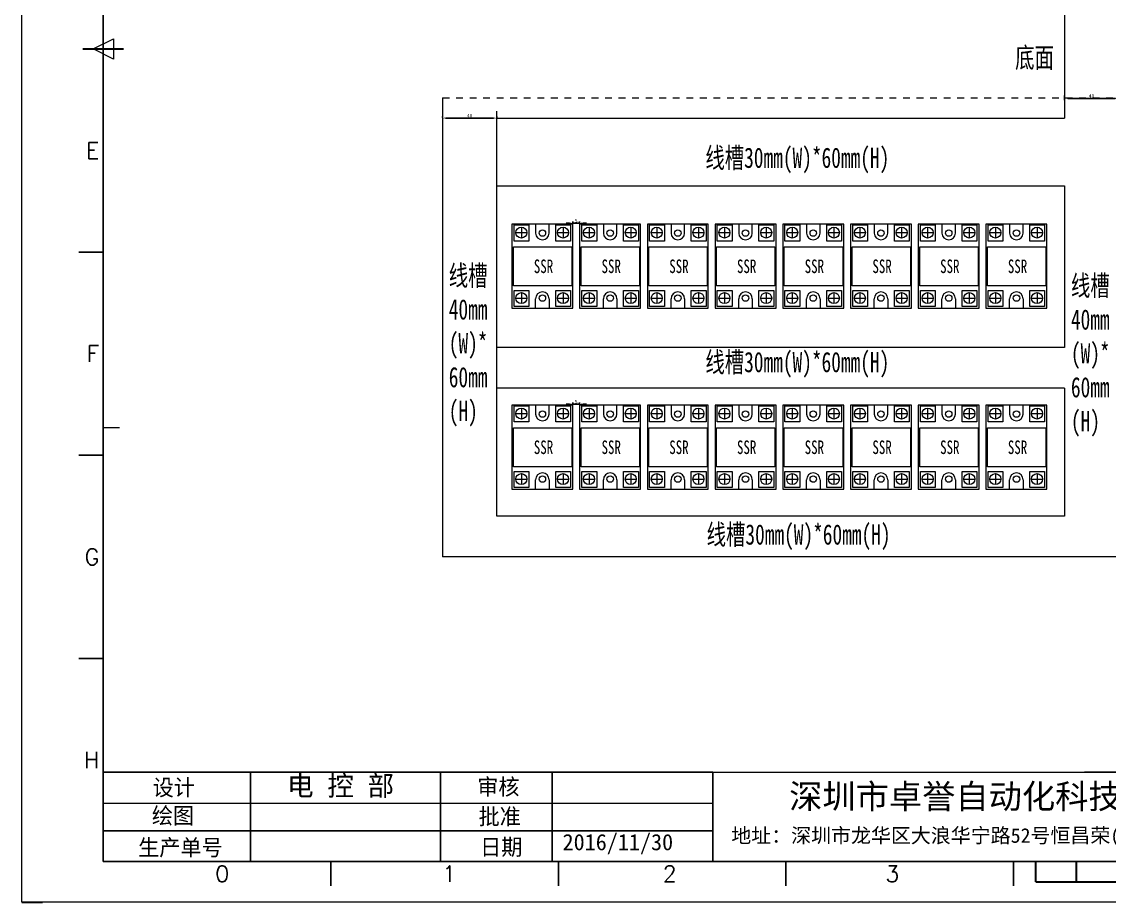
# Model space of a CAD drawing. Extents: x 35123 to 43919, y -4314 to -326.
# Drawn here: x 37597 to 38400, y -1586 to -936 of the extents above; entities that cross this region are included whole.
import ezdxf
from ezdxf.enums import TextEntityAlignment as Align

# ---------------------------------------------------------------- set-up
doc = ezdxf.new("R2010")
doc.units = 0
doc.header["$MEASUREMENT"] = 0
doc.linetypes.add('10', pattern=[20, 5, -5, 5, -5])
doc.layers.add('AE_BOR', color=1, linetype='Continuous')
doc.layers.add('细实线层', color=7, linetype='Continuous')
doc.styles.add('WD', font='romans.shx', dxfattribs={"bigfont": 'gbcbig.shx'})
doc.styles.add('宋', font='SimSun.ttf', dxfattribs={"width": 0.7})
doc.dimstyles.new('AM_ISO', dxfattribs={"dimtxt": 2.5, "dimasz": 2.5, "dimexe": 1.25, "dimexo": 0.5, "dimgap": 0.5, "dimtad": 1, "dimdsep": 46, "dimtxsty": 'Standard', "dimcen": 0, "dimclrd": 5, "dimclre": 5, "dimclrt": 1, "dimadec": 0, "dimazin": 2, "dimtp": 0.1, "dimtm": 0.1, "dimtfac": 0.71, "dimtmove": 0, "dimatfit": 3, "dimfxl": 1, "dimtfillclr": 6, "dimlwd": -1, "dimlwe": -1, "dimarcsym": 0})

# ---------------------------------------------------------------- blocks, each defined once
blk = doc.blocks.new('gb_a2_a')
for p, q in [((25, 410), (25, 10)), ((25, 10), (584, 10))]:
    blk.add_line(p, q)
at = {"lineweight": 9, "ltscale": 0.1}
blk.add_line((25, 116.86), (29, 116.86), dxfattribs=at)
at = {"layer": 'AE_BOR', "color": 1, "lineweight": 15}
for p, q in [((4.93, 0), (4.93, 420)), ((22.5, 210), (27.5, 212.5)), ((27.5, 212.5), (27.5, 207.5)), ((27.5, 207.5), (22.5, 210)), ((598.93, 0), (4.93, 0))]:
    blk.add_line(p, q, dxfattribs=at)
at = {"layer": 'AE_BOR', "color": 2, "lineweight": 30}
for p, q in [((20, 210), (30, 210)), ((254.5, 5), (254.5, 10)), ((264.5, 5), (264.5, 10)), ((254.5, 5), (354.5, 5))]:
    blk.add_line(p, q, dxfattribs=at)
at = {"layer": 'AE_BOR'}
for p, q in [((25, 160), (19, 160)), ((25, 110), (19, 110)), ((25, 60), (19, 60)), ((81, 10), (81, 4)), ((137, 10), (137, 4)), ((193, 10), (193, 4)), ((249, 10), (249, 4))]:
    blk.add_line(p, q, dxfattribs=at)
at = {"layer": 'AE_BOR', "lineweight": 30}
blk.add_line((4.93, 0), (10, 0), dxfattribs=at)
at = {"layer": 'AE_BOR', "style": 'WD'}
for s, p in [('E', (24, 185)), ('F', (24, 135)), ('G', (24, 85)), ('H', (24, 35))]:
    blk.add_text(s, height=4, dxfattribs=at).set_placement(p, align=Align.MIDDLE_RIGHT)
for s, p in [('0', (54.27, 5)), ('1', (110.12, 5)), ('2', (164.42, 5)), ('3', (219.22, 5))]:
    blk.add_text(s, height=4, dxfattribs=at).set_placement(p, align=Align.CENTER)
blk = doc.blocks.new('*D174')
at = {"color": 5}
for p, q in [((38004.05, -1085.24), (38004.05, -1083.62)), ((38009.05, -1085.24), (38009.05, -1083.62)), ((38001.55, -1084.87), (37999.05, -1084.87)), ((38004.05, -1084.87), (38009.05, -1084.87)), ((38011.55, -1084.87), (38014.05, -1084.87))]:
    blk.add_line(p, q, dxfattribs=at)
at = {"color": 5, "lineweight": 0}
for points in [[(38001.55, -1084.46), (38001.55, -1085.29), (38004.05, -1084.87)], [(38011.55, -1084.46), (38011.55, -1085.29), (38009.05, -1084.87)]]:
    blk.add_solid(points, dxfattribs=at)
at = {"layer": 'Defpoints', "color": 0, "lineweight": 0}
for p in [(38004.05, -1085.74), (38009.05, -1084.87), (38009.05, -1085.74)]:
    blk.add_point(p, dxfattribs=at)
at = {"color": 1, "lineweight": 0, "insert": (38006.55, -1083.12), "char_height": 2.5, "attachment_point": 5}
blk.add_mtext('5', dxfattribs=at)
blk = doc.blocks.new('*D175')
at = {"color": 5}
for p, q in [((38001.55, -1218.49), (37999.05, -1218.49)), ((38004.05, -1218.85), (38004.05, -1217.24)), ((38004.05, -1218.49), (38009.05, -1218.49)), ((38009.05, -1218.85), (38009.05, -1217.24)), ((38011.55, -1218.49), (38014.05, -1218.49))]:
    blk.add_line(p, q, dxfattribs=at)
at = {"color": 5, "lineweight": 0}
for points in [[(38001.55, -1218.07), (38001.55, -1218.9), (38004.05, -1218.49)], [(38011.55, -1218.07), (38011.55, -1218.9), (38009.05, -1218.49)]]:
    blk.add_solid(points, dxfattribs=at)
at = {"layer": 'Defpoints', "color": 0, "lineweight": 0}
for p in [(38004.05, -1219.35), (38009.05, -1218.49), (38009.05, -1219.35)]:
    blk.add_point(p, dxfattribs=at)
at = {"color": 1, "lineweight": 0, "insert": (38006.55, -1216.74), "char_height": 2.5, "attachment_point": 5}
blk.add_mtext('5', dxfattribs=at)
blk = doc.blocks.new('*D180')
at = {"layer": 'Defpoints', "color": 0, "lineweight": 0}
for p in [(38367.01, -990.19), (38407.01, -989.81), (38407.01, -992.77)]:
    blk.add_point(p, dxfattribs=at)
at = {"layer": '细实线层', "color": 5}
for p, q in [((38367.01, -990.69), (38367.01, -994.02)), ((38369.51, -992.77), (38404.51, -992.77)), ((38407.01, -990.31), (38407.01, -994.02))]:
    blk.add_line(p, q, dxfattribs=at)
at = {"layer": '细实线层', "color": 5, "lineweight": 0}
for points in [[(38369.51, -992.35), (38369.51, -993.18), (38367.01, -992.77)], [(38404.51, -992.35), (38404.51, -993.18), (38407.01, -992.77)]]:
    blk.add_solid(points, dxfattribs=at)
at = {"layer": '细实线层', "color": 1, "lineweight": 0, "insert": (38387.01, -991.02), "char_height": 2.5, "attachment_point": 5}
blk.add_mtext('40', dxfattribs=at)
blk = doc.blocks.new('*D183')
at = {"layer": 'Defpoints', "color": 0, "lineweight": 0}
for p in [(37907.85, -1007.35), (37907.85, -1007.35), (37947.85, -1007.35)]:
    blk.add_point(p, dxfattribs=at)
at = {"layer": '细实线层', "color": 5}
for p, q in [((37907.85, -1006.85), (37907.85, -1006.1)), ((37945.35, -1007.35), (37910.35, -1007.35)), ((37947.85, -1006.85), (37947.85, -1006.1))]:
    blk.add_line(p, q, dxfattribs=at)
at = {"layer": '细实线层', "color": 5, "lineweight": 0}
for points in [[(37910.35, -1006.94), (37910.35, -1007.77), (37907.85, -1007.35)], [(37945.35, -1006.94), (37945.35, -1007.77), (37947.85, -1007.35)]]:
    blk.add_solid(points, dxfattribs=at)
at = {"layer": '细实线层', "color": 1, "lineweight": 0, "insert": (37927.85, -1005.6), "char_height": 2.5, "attachment_point": 5}
blk.add_mtext('40', dxfattribs=at)

msp = doc.modelspace()

# ---------------------------------------------------------------- linework, layer by layer
at = {"lineweight": 0}
for p, q in [((38367.006, -710.415), (38367.006, -1007.352)), ((37907.851, -992.352), (37907.851, -1331.352)), ((37947.851, -1301.352), (37947.851, -1002.352)), ((37947.851, -1007.352), (38367.006, -1007.352)), ((37947.851, -1057.352), (38367.006, -1057.352)), ((38367.006, -1057.352), (38367.006, -1176.852)), ((37959.049, -1085.738), (37959.049, -1147.738)), ((38004.049, -1085.738), (37959.049, -1085.738)), ((37961.94, -1091.88), (37970.058, -1091.88)), ((37965.999, -1087.821), (37965.999, -1095.939)), ((37976.549, -1085.738), (37976.549, -1092.238)), ((37986.549, -1092.238), (37986.549, -1085.738)), ((37992.718, -1091.88), (38000.836, -1091.88)), ((37996.777, -1087.821), (37996.777, -1095.939)), ((38004.049, -1147.738), (38004.049, -1085.738)), ((38009.049, -1085.738), (38009.049, -1147.738)), ((38054.049, -1085.738), (38009.049, -1085.738)), ((38011.94, -1091.88), (38020.058, -1091.88)), ((38015.999, -1087.821), (38015.999, -1095.939)), ((38026.549, -1085.738), (38026.549, -1092.238)), ((38036.549, -1092.238), (38036.549, -1085.738)), ((38042.718, -1091.88), (38050.836, -1091.88)), ((38046.777, -1087.821), (38046.777, -1095.939)), ((38054.049, -1147.738), (38054.049, -1085.738)), ((38059.049, -1085.738), (38059.049, -1147.738)), ((38104.049, -1085.738), (38059.049, -1085.738)), ((38061.94, -1091.88), (38070.058, -1091.88)), ((38065.999, -1087.821), (38065.999, -1095.939)), ((38076.549, -1085.738), (38076.549, -1092.238)), ((38086.549, -1092.238), (38086.549, -1085.738)), ((38092.718, -1091.88), (38100.836, -1091.88)), ((38096.777, -1087.821), (38096.777, -1095.939)), ((38104.049, -1147.738), (38104.049, -1085.738)), ((38109.049, -1085.738), (38109.049, -1147.738)), ((38154.049, -1085.738), (38109.049, -1085.738)), ((38111.94, -1091.88), (38120.058, -1091.88)), ((38115.999, -1087.821), (38115.999, -1095.939)), ((38126.549, -1085.738), (38126.549, -1092.238)), ((38136.549, -1092.238), (38136.549, -1085.738)), ((38142.718, -1091.88), (38150.836, -1091.88)), ((38146.777, -1087.821), (38146.777, -1095.939)), ((38154.049, -1147.738), (38154.049, -1085.738)), ((38159.049, -1085.738), (38159.049, -1147.738)), ((38204.049, -1085.738), (38159.049, -1085.738)), ((38161.94, -1091.88), (38170.058, -1091.88)), ((38165.999, -1087.821), (38165.999, -1095.939)), ((38176.549, -1085.738), (38176.549, -1092.238)), ((38186.549, -1092.238), (38186.549, -1085.738)), ((38192.718, -1091.88), (38200.836, -1091.88)), ((38196.777, -1087.821), (38196.777, -1095.939)), ((38204.049, -1147.738), (38204.049, -1085.738)), ((38209.049, -1085.738), (38209.049, -1147.738)), ((38254.049, -1085.738), (38209.049, -1085.738)), ((38211.94, -1091.88), (38220.058, -1091.88)), ((38215.999, -1087.821), (38215.999, -1095.939)), ((38226.549, -1085.738), (38226.549, -1092.238)), ((38236.549, -1092.238), (38236.549, -1085.738)), ((38242.718, -1091.88), (38250.836, -1091.88)), ((38246.777, -1087.821), (38246.777, -1095.939)), ((38254.049, -1147.738), (38254.049, -1085.738)), ((38259.049, -1085.738), (38259.049, -1147.738)), ((38304.049, -1085.738), (38259.049, -1085.738)), ((38261.94, -1091.88), (38270.058, -1091.88)), ((38265.999, -1087.821), (38265.999, -1095.939)), ((38276.549, -1085.738), (38276.549, -1092.238)), ((38286.549, -1092.238), (38286.549, -1085.738)), ((38292.718, -1091.88), (38300.836, -1091.88)), ((38296.777, -1087.821), (38296.777, -1095.939)), ((38304.049, -1147.738), (38304.049, -1085.738)), ((38309.049, -1085.738), (38309.049, -1147.738)), ((38354.049, -1085.738), (38309.049, -1085.738)), ((38311.94, -1091.88), (38320.058, -1091.88)), ((38315.999, -1087.821), (38315.999, -1095.939)), ((38326.549, -1085.738), (38326.549, -1092.238)), ((38336.549, -1092.238), (38336.549, -1085.738)), ((38342.718, -1091.88), (38350.836, -1091.88)), ((38346.777, -1087.821), (38346.777, -1095.939)), ((38354.049, -1147.738), (38354.049, -1085.738)), ((37960.153, -1131.206), (37960.153, -1102.503)), ((37960.153, -1102.503), (38003.255, -1102.503)), ((38003.255, -1102.503), (38003.255, -1131.206)), ((38010.153, -1131.206), (38010.153, -1102.503)), ((38010.153, -1102.503), (38053.255, -1102.503)), ((38053.255, -1102.503), (38053.255, -1131.206)), ((38060.153, -1131.206), (38060.153, -1102.503)), ((38060.153, -1102.503), (38103.255, -1102.503)), ((38103.255, -1102.503), (38103.255, -1131.206)), ((38110.153, -1131.206), (38110.153, -1102.503)), ((38110.153, -1102.503), (38153.255, -1102.503)), ((38153.255, -1102.503), (38153.255, -1131.206)), ((38160.153, -1131.206), (38160.153, -1102.503)), ((38160.153, -1102.503), (38203.255, -1102.503)), ((38203.255, -1102.503), (38203.255, -1131.206)), ((38210.153, -1131.206), (38210.153, -1102.503)), ((38210.153, -1102.503), (38253.255, -1102.503)), ((38253.255, -1102.503), (38253.255, -1131.206)), ((38260.153, -1131.206), (38260.153, -1102.503)), ((38260.153, -1102.503), (38303.255, -1102.503)), ((38303.255, -1102.503), (38303.255, -1131.206)), ((38310.153, -1131.206), (38310.153, -1102.503)), ((38310.153, -1102.503), (38353.255, -1102.503)), ((38353.255, -1102.503), (38353.255, -1131.206)), ((38003.255, -1131.206), (37960.153, -1131.206)), ((38053.255, -1131.206), (38010.153, -1131.206)), ((38103.255, -1131.206), (38060.153, -1131.206)), ((38153.255, -1131.206), (38110.153, -1131.206)), ((38203.255, -1131.206), (38160.153, -1131.206)), ((38253.255, -1131.206), (38210.153, -1131.206)), ((38303.255, -1131.206), (38260.153, -1131.206)), ((38353.255, -1131.206), (38310.153, -1131.206)), ((37965.999, -1136.25), (37965.999, -1144.367)), ((37996.777, -1136.25), (37996.777, -1144.367)), ((38015.999, -1136.25), (38015.999, -1144.367)), ((38046.777, -1136.25), (38046.777, -1144.367)), ((38065.999, -1136.25), (38065.999, -1144.367)), ((38096.777, -1136.25), (38096.777, -1144.367)), ((38115.999, -1136.25), (38115.999, -1144.367)), ((38146.777, -1136.25), (38146.777, -1144.367)), ((38165.999, -1136.25), (38165.999, -1144.367)), ((38196.777, -1136.25), (38196.777, -1144.367)), ((38215.999, -1136.25), (38215.999, -1144.367)), ((38246.777, -1136.25), (38246.777, -1144.367)), ((38265.999, -1136.25), (38265.999, -1144.367)), ((38296.777, -1136.25), (38296.777, -1144.367)), ((38315.999, -1136.25), (38315.999, -1144.367)), ((38346.777, -1136.25), (38346.777, -1144.367)), ((37959.049, -1147.738), (38004.049, -1147.738)), ((37961.94, -1140.308), (37970.058, -1140.308)), ((37976.549, -1147.738), (37976.549, -1140.738)), ((37986.549, -1140.738), (37986.549, -1147.738)), ((37992.718, -1140.308), (38000.836, -1140.308)), ((38009.049, -1147.738), (38054.049, -1147.738)), ((38011.94, -1140.308), (38020.058, -1140.308)), ((38026.549, -1147.738), (38026.549, -1140.738)), ((38036.549, -1140.738), (38036.549, -1147.738)), ((38042.718, -1140.308), (38050.836, -1140.308)), ((38059.049, -1147.738), (38104.049, -1147.738)), ((38061.94, -1140.308), (38070.058, -1140.308)), ((38076.549, -1147.738), (38076.549, -1140.738)), ((38086.549, -1140.738), (38086.549, -1147.738)), ((38092.718, -1140.308), (38100.836, -1140.308)), ((38109.049, -1147.738), (38154.049, -1147.738)), ((38111.94, -1140.308), (38120.058, -1140.308)), ((38126.549, -1147.738), (38126.549, -1140.738)), ((38136.549, -1140.738), (38136.549, -1147.738)), ((38142.718, -1140.308), (38150.836, -1140.308)), ((38159.049, -1147.738), (38204.049, -1147.738)), ((38161.94, -1140.308), (38170.058, -1140.308)), ((38176.549, -1147.738), (38176.549, -1140.738)), ((38186.549, -1140.738), (38186.549, -1147.738)), ((38192.718, -1140.308), (38200.836, -1140.308)), ((38209.049, -1147.738), (38254.049, -1147.738)), ((38211.94, -1140.308), (38220.058, -1140.308)), ((38226.549, -1147.738), (38226.549, -1140.738)), ((38236.549, -1140.738), (38236.549, -1147.738)), ((38242.718, -1140.308), (38250.836, -1140.308)), ((38259.049, -1147.738), (38304.049, -1147.738)), ((38261.94, -1140.308), (38270.058, -1140.308)), ((38276.549, -1147.738), (38276.549, -1140.738)), ((38286.549, -1140.738), (38286.549, -1147.738)), ((38292.718, -1140.308), (38300.836, -1140.308)), ((38309.049, -1147.738), (38354.049, -1147.738)), ((38311.94, -1140.308), (38320.058, -1140.308)), ((38326.549, -1147.738), (38326.549, -1140.738)), ((38336.549, -1140.738), (38336.549, -1147.738)), ((38342.718, -1140.308), (38350.836, -1140.308)), ((38367.006, -1176.852), (37947.851, -1176.852)), ((38367.006, -1206.852), (37947.851, -1206.852)), ((38367.006, -1206.852), (38367.006, -1301.352)), ((37959.049, -1219.352), (37959.049, -1281.352)), ((38004.049, -1219.352), (37959.049, -1219.352)), ((37976.549, -1219.352), (37976.549, -1225.852)), ((37986.549, -1225.852), (37986.549, -1219.352)), ((38004.049, -1281.352), (38004.049, -1219.352)), ((38009.049, -1219.352), (38009.049, -1281.352)), ((38054.049, -1219.352), (38009.049, -1219.352)), ((38026.549, -1219.352), (38026.549, -1225.852)), ((38036.549, -1225.852), (38036.549, -1219.352)), ((38054.049, -1281.352), (38054.049, -1219.352)), ((38059.049, -1219.352), (38059.049, -1281.352)), ((38104.049, -1219.352), (38059.049, -1219.352)), ((38076.549, -1219.352), (38076.549, -1225.852)), ((38086.549, -1225.852), (38086.549, -1219.352)), ((38104.049, -1281.352), (38104.049, -1219.352)), ((38109.049, -1219.352), (38109.049, -1281.352)), ((38154.049, -1219.352), (38109.049, -1219.352)), ((38126.549, -1219.352), (38126.549, -1225.852)), ((38136.549, -1225.852), (38136.549, -1219.352)), ((38154.049, -1281.352), (38154.049, -1219.352)), ((38159.049, -1219.352), (38159.049, -1281.352)), ((38204.049, -1219.352), (38159.049, -1219.352)), ((38176.549, -1219.352), (38176.549, -1225.852)), ((38186.549, -1225.852), (38186.549, -1219.352)), ((38204.049, -1281.352), (38204.049, -1219.352)), ((38209.049, -1219.352), (38209.049, -1281.352)), ((38254.049, -1219.352), (38209.049, -1219.352)), ((38226.549, -1219.352), (38226.549, -1225.852)), ((38236.549, -1225.852), (38236.549, -1219.352)), ((38254.049, -1281.352), (38254.049, -1219.352)), ((38259.049, -1219.352), (38259.049, -1281.352)), ((38304.049, -1219.352), (38259.049, -1219.352)), ((38276.549, -1219.352), (38276.549, -1225.852)), ((38286.549, -1225.852), (38286.549, -1219.352)), ((38304.049, -1281.352), (38304.049, -1219.352)), ((38309.049, -1219.352), (38309.049, -1281.352)), ((38354.049, -1219.352), (38309.049, -1219.352)), ((38326.549, -1219.352), (38326.549, -1225.852)), ((38336.549, -1225.852), (38336.549, -1219.352)), ((38354.049, -1281.352), (38354.049, -1219.352)), ((37961.94, -1225.493), (37970.058, -1225.493)), ((37965.999, -1221.435), (37965.999, -1229.552)), ((37992.718, -1225.493), (38000.836, -1225.493)), ((37996.777, -1221.435), (37996.777, -1229.552)), ((38011.94, -1225.493), (38020.058, -1225.493)), ((38015.999, -1221.435), (38015.999, -1229.552)), ((38042.718, -1225.493), (38050.836, -1225.493)), ((38046.777, -1221.435), (38046.777, -1229.552)), ((38061.94, -1225.493), (38070.058, -1225.493)), ((38065.999, -1221.435), (38065.999, -1229.552)), ((38092.718, -1225.493), (38100.836, -1225.493)), ((38096.777, -1221.435), (38096.777, -1229.552)), ((38111.94, -1225.493), (38120.058, -1225.493)), ((38115.999, -1221.435), (38115.999, -1229.552)), ((38142.718, -1225.493), (38150.836, -1225.493)), ((38146.777, -1221.435), (38146.777, -1229.552)), ((38161.94, -1225.493), (38170.058, -1225.493)), ((38165.999, -1221.435), (38165.999, -1229.552)), ((38192.718, -1225.493), (38200.836, -1225.493)), ((38196.777, -1221.435), (38196.777, -1229.552)), ((38211.94, -1225.493), (38220.058, -1225.493)), ((38215.999, -1221.435), (38215.999, -1229.552)), ((38242.718, -1225.493), (38250.836, -1225.493)), ((38246.777, -1221.435), (38246.777, -1229.552)), ((38261.94, -1225.493), (38270.058, -1225.493)), ((38265.999, -1221.435), (38265.999, -1229.552)), ((38292.718, -1225.493), (38300.836, -1225.493)), ((38296.777, -1221.435), (38296.777, -1229.552)), ((38311.94, -1225.493), (38320.058, -1225.493)), ((38315.999, -1221.435), (38315.999, -1229.552)), ((38342.718, -1225.493), (38350.836, -1225.493)), ((38346.777, -1221.435), (38346.777, -1229.552)), ((37960.153, -1264.819), (37960.153, -1236.116)), ((37960.153, -1236.116), (38003.255, -1236.116)), ((38003.255, -1236.116), (38003.255, -1264.819)), ((38010.153, -1264.819), (38010.153, -1236.116)), ((38010.153, -1236.116), (38053.255, -1236.116)), ((38053.255, -1236.116), (38053.255, -1264.819)), ((38060.153, -1264.819), (38060.153, -1236.116)), ((38060.153, -1236.116), (38103.255, -1236.116)), ((38103.255, -1236.116), (38103.255, -1264.819)), ((38110.153, -1264.819), (38110.153, -1236.116)), ((38110.153, -1236.116), (38153.255, -1236.116)), ((38153.255, -1236.116), (38153.255, -1264.819)), ((38160.153, -1264.819), (38160.153, -1236.116)), ((38160.153, -1236.116), (38203.255, -1236.116)), ((38203.255, -1236.116), (38203.255, -1264.819)), ((38210.153, -1264.819), (38210.153, -1236.116)), ((38210.153, -1236.116), (38253.255, -1236.116)), ((38253.255, -1236.116), (38253.255, -1264.819)), ((38260.153, -1264.819), (38260.153, -1236.116)), ((38260.153, -1236.116), (38303.255, -1236.116)), ((38303.255, -1236.116), (38303.255, -1264.819)), ((38310.153, -1264.819), (38310.153, -1236.116)), ((38310.153, -1236.116), (38353.255, -1236.116)), ((38353.255, -1236.116), (38353.255, -1264.819)), ((38003.255, -1264.819), (37960.153, -1264.819)), ((38053.255, -1264.819), (38010.153, -1264.819)), ((38103.255, -1264.819), (38060.153, -1264.819)), ((38153.255, -1264.819), (38110.153, -1264.819)), ((38203.255, -1264.819), (38160.153, -1264.819)), ((38253.255, -1264.819), (38210.153, -1264.819)), ((38303.255, -1264.819), (38260.153, -1264.819)), ((38353.255, -1264.819), (38310.153, -1264.819)), ((37961.94, -1273.922), (37970.058, -1273.922)), ((37965.999, -1269.863), (37965.999, -1277.981)), ((37976.549, -1281.352), (37976.549, -1274.352)), ((37986.549, -1274.352), (37986.549, -1281.352)), ((37992.718, -1273.922), (38000.836, -1273.922)), ((37996.777, -1269.863), (37996.777, -1277.981)), ((38011.94, -1273.922), (38020.058, -1273.922)), ((38015.999, -1269.863), (38015.999, -1277.981)), ((38026.549, -1281.352), (38026.549, -1274.352)), ((38036.549, -1274.352), (38036.549, -1281.352)), ((38042.718, -1273.922), (38050.836, -1273.922)), ((38046.777, -1269.863), (38046.777, -1277.981)), ((38061.94, -1273.922), (38070.058, -1273.922)), ((38065.999, -1269.863), (38065.999, -1277.981)), ((38076.549, -1281.352), (38076.549, -1274.352)), ((38086.549, -1274.352), (38086.549, -1281.352)), ((38092.718, -1273.922), (38100.836, -1273.922)), ((38096.777, -1269.863), (38096.777, -1277.981)), ((38111.94, -1273.922), (38120.058, -1273.922)), ((38115.999, -1269.863), (38115.999, -1277.981)), ((38126.549, -1281.352), (38126.549, -1274.352)), ((38136.549, -1274.352), (38136.549, -1281.352)), ((38142.718, -1273.922), (38150.836, -1273.922)), ((38146.777, -1269.863), (38146.777, -1277.981)), ((38161.94, -1273.922), (38170.058, -1273.922)), ((38165.999, -1269.863), (38165.999, -1277.981)), ((38176.549, -1281.352), (38176.549, -1274.352)), ((38186.549, -1274.352), (38186.549, -1281.352)), ((38192.718, -1273.922), (38200.836, -1273.922)), ((38196.777, -1269.863), (38196.777, -1277.981)), ((38211.94, -1273.922), (38220.058, -1273.922)), ((38215.999, -1269.863), (38215.999, -1277.981)), ((38226.549, -1281.352), (38226.549, -1274.352)), ((38236.549, -1274.352), (38236.549, -1281.352)), ((38242.718, -1273.922), (38250.836, -1273.922)), ((38246.777, -1269.863), (38246.777, -1277.981)), ((38261.94, -1273.922), (38270.058, -1273.922)), ((38265.999, -1269.863), (38265.999, -1277.981)), ((38276.549, -1281.352), (38276.549, -1274.352)), ((38286.549, -1274.352), (38286.549, -1281.352)), ((38292.718, -1273.922), (38300.836, -1273.922)), ((38296.777, -1269.863), (38296.777, -1277.981)), ((38311.94, -1273.922), (38320.058, -1273.922)), ((38315.999, -1269.863), (38315.999, -1277.981)), ((38326.549, -1281.352), (38326.549, -1274.352)), ((38336.549, -1274.352), (38336.549, -1281.352)), ((38342.718, -1273.922), (38350.836, -1273.922)), ((38346.777, -1269.863), (38346.777, -1277.981)), ((37959.049, -1281.352), (38004.049, -1281.352)), ((38009.049, -1281.352), (38054.049, -1281.352)), ((38059.049, -1281.352), (38104.049, -1281.352)), ((38109.049, -1281.352), (38154.049, -1281.352)), ((38159.049, -1281.352), (38204.049, -1281.352)), ((38209.049, -1281.352), (38254.049, -1281.352)), ((38259.049, -1281.352), (38304.049, -1281.352)), ((38309.049, -1281.352), (38354.049, -1281.352)), ((38367.006, -1301.352), (37947.851, -1301.352)), ((39207.851, -1331.352), (37907.851, -1331.352)), ((38207.851, -1331.352), (37907.851, -1331.352))]:
    msp.add_line(p, q, dxfattribs=at)
at = {"linetype": '10', "lineweight": 0}
msp.add_line((37907.851, -992.352), (39207.851, -992.352), dxfattribs=at)
for p, q in [((37874.61, -1490.335), (37657.317, -1490.335)), ((37657.317, -1490.335), (37657.317, -1556.326)), ((37766.138, -1490.335), (37766.138, -1556.326)), ((37874.61, -1490.335), (38107.444, -1490.335)), ((37906.424, -1490.335), (37906.424, -1556.326)), ((37988.762, -1490.335), (37988.762, -1556.335)), ((38107.444, -1490.335), (38107.444, -1556.326)), ((38381.917, -1490.335), (38741.617, -1490.335)), ((37657.317, -1556.326), (39334.317, -1556.326))]:
    msp.add_line(p, q)
at = {"lineweight": 9, "ltscale": 0.1}
msp.add_line((38107.444, -1490.335), (38381.917, -1490.335), dxfattribs=at)
at = {"ltscale": 2}
for p, q in [((37657.317, -1513.386), (38107.444, -1513.206)), ((37657.317, -1533.479), (38107.444, -1533.479))]:
    msp.add_line(p, q, dxfattribs=at)
at = {"lineweight": 0}
for points in [[(37971.615, -1086.245), (37971.615, -1098.11), (37960.661, -1098.11), (37960.661, -1086.245)], [(38002.393, -1086.245), (38002.393, -1098.11), (37991.439, -1098.11), (37991.439, -1086.245)], [(38021.615, -1086.245), (38021.615, -1098.11), (38010.661, -1098.11), (38010.661, -1086.245)], [(38052.393, -1086.245), (38052.393, -1098.11), (38041.439, -1098.11), (38041.439, -1086.245)], [(38071.615, -1086.245), (38071.615, -1098.11), (38060.661, -1098.11), (38060.661, -1086.245)], [(38102.393, -1086.245), (38102.393, -1098.11), (38091.439, -1098.11), (38091.439, -1086.245)], [(38121.615, -1086.245), (38121.615, -1098.11), (38110.661, -1098.11), (38110.661, -1086.245)], [(38152.393, -1086.245), (38152.393, -1098.11), (38141.439, -1098.11), (38141.439, -1086.245)], [(38171.615, -1086.245), (38171.615, -1098.11), (38160.661, -1098.11), (38160.661, -1086.245)], [(38202.393, -1086.245), (38202.393, -1098.11), (38191.439, -1098.11), (38191.439, -1086.245)], [(38221.615, -1086.245), (38221.615, -1098.11), (38210.661, -1098.11), (38210.661, -1086.245)], [(38252.393, -1086.245), (38252.393, -1098.11), (38241.439, -1098.11), (38241.439, -1086.245)], [(38271.615, -1086.245), (38271.615, -1098.11), (38260.661, -1098.11), (38260.661, -1086.245)], [(38302.393, -1086.245), (38302.393, -1098.11), (38291.439, -1098.11), (38291.439, -1086.245)], [(38321.615, -1086.245), (38321.615, -1098.11), (38310.661, -1098.11), (38310.661, -1086.245)], [(38352.393, -1086.245), (38352.393, -1098.11), (38341.439, -1098.11), (38341.439, -1086.245)], [(37971.615, -1134.673), (37971.615, -1146.539), (37960.661, -1146.539), (37960.661, -1134.673)], [(38002.393, -1134.673), (38002.393, -1146.539), (37991.439, -1146.539), (37991.439, -1134.673)], [(38021.615, -1134.673), (38021.615, -1146.539), (38010.661, -1146.539), (38010.661, -1134.673)], [(38052.393, -1134.673), (38052.393, -1146.539), (38041.439, -1146.539), (38041.439, -1134.673)], [(38071.615, -1134.673), (38071.615, -1146.539), (38060.661, -1146.539), (38060.661, -1134.673)], [(38102.393, -1134.673), (38102.393, -1146.539), (38091.439, -1146.539), (38091.439, -1134.673)], [(38121.615, -1134.673), (38121.615, -1146.539), (38110.661, -1146.539), (38110.661, -1134.673)], [(38152.393, -1134.673), (38152.393, -1146.539), (38141.439, -1146.539), (38141.439, -1134.673)], [(38171.615, -1134.673), (38171.615, -1146.539), (38160.661, -1146.539), (38160.661, -1134.673)], [(38202.393, -1134.673), (38202.393, -1146.539), (38191.439, -1146.539), (38191.439, -1134.673)], [(38221.615, -1134.673), (38221.615, -1146.539), (38210.661, -1146.539), (38210.661, -1134.673)], [(38252.393, -1134.673), (38252.393, -1146.539), (38241.439, -1146.539), (38241.439, -1134.673)], [(38271.615, -1134.673), (38271.615, -1146.539), (38260.661, -1146.539), (38260.661, -1134.673)], [(38302.393, -1134.673), (38302.393, -1146.539), (38291.439, -1146.539), (38291.439, -1134.673)], [(38321.615, -1134.673), (38321.615, -1146.539), (38310.661, -1146.539), (38310.661, -1134.673)], [(38352.393, -1134.673), (38352.393, -1146.539), (38341.439, -1146.539), (38341.439, -1134.673)], [(37971.615, -1219.858), (37971.615, -1231.724), (37960.661, -1231.724), (37960.661, -1219.858)], [(38002.393, -1219.858), (38002.393, -1231.724), (37991.439, -1231.724), (37991.439, -1219.858)], [(38021.615, -1219.858), (38021.615, -1231.724), (38010.661, -1231.724), (38010.661, -1219.858)], [(38052.393, -1219.858), (38052.393, -1231.724), (38041.439, -1231.724), (38041.439, -1219.858)], [(38071.615, -1219.858), (38071.615, -1231.724), (38060.661, -1231.724), (38060.661, -1219.858)], [(38102.393, -1219.858), (38102.393, -1231.724), (38091.439, -1231.724), (38091.439, -1219.858)], [(38121.615, -1219.858), (38121.615, -1231.724), (38110.661, -1231.724), (38110.661, -1219.858)], [(38152.393, -1219.858), (38152.393, -1231.724), (38141.439, -1231.724), (38141.439, -1219.858)], [(38171.615, -1219.858), (38171.615, -1231.724), (38160.661, -1231.724), (38160.661, -1219.858)], [(38202.393, -1219.858), (38202.393, -1231.724), (38191.439, -1231.724), (38191.439, -1219.858)], [(38221.615, -1219.858), (38221.615, -1231.724), (38210.661, -1231.724), (38210.661, -1219.858)], [(38252.393, -1219.858), (38252.393, -1231.724), (38241.439, -1231.724), (38241.439, -1219.858)], [(38271.615, -1219.858), (38271.615, -1231.724), (38260.661, -1231.724), (38260.661, -1219.858)], [(38302.393, -1219.858), (38302.393, -1231.724), (38291.439, -1231.724), (38291.439, -1219.858)], [(38321.615, -1219.858), (38321.615, -1231.724), (38310.661, -1231.724), (38310.661, -1219.858)], [(38352.393, -1219.858), (38352.393, -1231.724), (38341.439, -1231.724), (38341.439, -1219.858)], [(37971.615, -1268.287), (37971.615, -1280.152), (37960.661, -1280.152), (37960.661, -1268.287)], [(38002.393, -1268.287), (38002.393, -1280.152), (37991.439, -1280.152), (37991.439, -1268.287)], [(38021.615, -1268.287), (38021.615, -1280.152), (38010.661, -1280.152), (38010.661, -1268.287)], [(38052.393, -1268.287), (38052.393, -1280.152), (38041.439, -1280.152), (38041.439, -1268.287)], [(38071.615, -1268.287), (38071.615, -1280.152), (38060.661, -1280.152), (38060.661, -1268.287)], [(38102.393, -1268.287), (38102.393, -1280.152), (38091.439, -1280.152), (38091.439, -1268.287)], [(38121.615, -1268.287), (38121.615, -1280.152), (38110.661, -1280.152), (38110.661, -1268.287)], [(38152.393, -1268.287), (38152.393, -1280.152), (38141.439, -1280.152), (38141.439, -1268.287)], [(38171.615, -1268.287), (38171.615, -1280.152), (38160.661, -1280.152), (38160.661, -1268.287)], [(38202.393, -1268.287), (38202.393, -1280.152), (38191.439, -1280.152), (38191.439, -1268.287)], [(38221.615, -1268.287), (38221.615, -1280.152), (38210.661, -1280.152), (38210.661, -1268.287)], [(38252.393, -1268.287), (38252.393, -1280.152), (38241.439, -1280.152), (38241.439, -1268.287)], [(38271.615, -1268.287), (38271.615, -1280.152), (38260.661, -1280.152), (38260.661, -1268.287)], [(38302.393, -1268.287), (38302.393, -1280.152), (38291.439, -1280.152), (38291.439, -1268.287)], [(38321.615, -1268.287), (38321.615, -1280.152), (38310.661, -1280.152), (38310.661, -1268.287)], [(38352.393, -1268.287), (38352.393, -1280.152), (38341.439, -1280.152), (38341.439, -1268.287)]]:
    msp.add_lwpolyline(points, close=True, dxfattribs=at)
for centre, radius in [((37965.999, -1091.88), 4.059), ((37981.549, -1092.238), 2.4), ((37996.777, -1091.88), 4.059), ((38015.999, -1091.88), 4.059), ((38031.549, -1092.238), 2.4), ((38046.777, -1091.88), 4.059), ((38065.999, -1091.88), 4.059), ((38081.549, -1092.238), 2.4), ((38096.777, -1091.88), 4.059), ((38115.999, -1091.88), 4.059), ((38131.549, -1092.238), 2.4), ((38146.777, -1091.88), 4.059), ((38165.999, -1091.88), 4.059), ((38181.549, -1092.238), 2.4), ((38196.777, -1091.88), 4.059), ((38215.999, -1091.88), 4.059), ((38231.549, -1092.238), 2.4), ((38246.777, -1091.88), 4.059), ((38265.999, -1091.88), 4.059), ((38281.549, -1092.238), 2.4), ((38296.777, -1091.88), 4.059), ((38315.999, -1091.88), 4.059), ((38331.549, -1092.238), 2.4), ((38346.777, -1091.88), 4.059), ((37965.999, -1140.308), 4.059), ((37981.549, -1140.238), 2.4), ((37996.777, -1140.308), 4.059), ((38015.999, -1140.308), 4.059), ((38031.549, -1140.238), 2.4), ((38046.777, -1140.308), 4.059), ((38065.999, -1140.308), 4.059), ((38081.549, -1140.238), 2.4), ((38096.777, -1140.308), 4.059), ((38115.999, -1140.308), 4.059), ((38131.549, -1140.238), 2.4), ((38146.777, -1140.308), 4.059), ((38165.999, -1140.308), 4.059), ((38181.549, -1140.238), 2.4), ((38196.777, -1140.308), 4.059), ((38215.999, -1140.308), 4.059), ((38231.549, -1140.238), 2.4), ((38246.777, -1140.308), 4.059), ((38265.999, -1140.308), 4.059), ((38281.549, -1140.238), 2.4), ((38296.777, -1140.308), 4.059), ((38315.999, -1140.308), 4.059), ((38331.549, -1140.238), 2.4), ((38346.777, -1140.308), 4.059), ((37965.999, -1225.493), 4.059), ((37981.549, -1225.852), 2.4), ((37996.777, -1225.493), 4.059), ((38015.999, -1225.493), 4.059), ((38031.549, -1225.852), 2.4), ((38046.777, -1225.493), 4.059), ((38065.999, -1225.493), 4.059), ((38081.549, -1225.852), 2.4), ((38096.777, -1225.493), 4.059), ((38115.999, -1225.493), 4.059), ((38131.549, -1225.852), 2.4), ((38146.777, -1225.493), 4.059), ((38165.999, -1225.493), 4.059), ((38181.549, -1225.852), 2.4), ((38196.777, -1225.493), 4.059), ((38215.999, -1225.493), 4.059), ((38231.549, -1225.852), 2.4), ((38246.777, -1225.493), 4.059), ((38265.999, -1225.493), 4.059), ((38281.549, -1225.852), 2.4), ((38296.777, -1225.493), 4.059), ((38315.999, -1225.493), 4.059), ((38331.549, -1225.852), 2.4), ((38346.777, -1225.493), 4.059), ((37965.999, -1273.922), 4.059), ((37981.549, -1273.852), 2.4), ((37996.777, -1273.922), 4.059), ((38015.999, -1273.922), 4.059), ((38031.549, -1273.852), 2.4), ((38046.777, -1273.922), 4.059), ((38065.999, -1273.922), 4.059), ((38081.549, -1273.852), 2.4), ((38096.777, -1273.922), 4.059), ((38115.999, -1273.922), 4.059), ((38131.549, -1273.852), 2.4), ((38146.777, -1273.922), 4.059), ((38165.999, -1273.922), 4.059), ((38181.549, -1273.852), 2.4), ((38196.777, -1273.922), 4.059), ((38215.999, -1273.922), 4.059), ((38231.549, -1273.852), 2.4), ((38246.777, -1273.922), 4.059), ((38265.999, -1273.922), 4.059), ((38281.549, -1273.852), 2.4), ((38296.777, -1273.922), 4.059), ((38315.999, -1273.922), 4.059), ((38331.549, -1273.852), 2.4), ((38346.777, -1273.922), 4.059)]:
    msp.add_circle(centre, radius, dxfattribs=at)
for centre, start, end in [((37981.549, -1092.238), 180, 0), ((38031.549, -1092.238), 180, 0), ((38081.549, -1092.238), 180, 0), ((38131.549, -1092.238), 180, 0), ((38181.549, -1092.238), 180, 0), ((38231.549, -1092.238), 180, 0), ((38281.549, -1092.238), 180, 0), ((38331.549, -1092.238), 180, 0), ((37981.549, -1140.738), 0, 180), ((38031.549, -1140.738), 0, 180), ((38081.549, -1140.738), 0, 180), ((38131.549, -1140.738), 0, 180), ((38181.549, -1140.738), 0, 180), ((38231.549, -1140.738), 0, 180), ((38281.549, -1140.738), 0, 180), ((38331.549, -1140.738), 0, 180), ((37981.549, -1225.852), 180, 0), ((38031.549, -1225.852), 180, 0), ((38081.549, -1225.852), 180, 0), ((38131.549, -1225.852), 180, 0), ((38181.549, -1225.852), 180, 0), ((38231.549, -1225.852), 180, 0), ((38281.549, -1225.852), 180, 0), ((38331.549, -1225.852), 180, 0), ((37981.549, -1274.352), 0, 180), ((38031.549, -1274.352), 0, 180), ((38081.549, -1274.352), 0, 180), ((38131.549, -1274.352), 0, 180), ((38181.549, -1274.352), 0, 180), ((38231.549, -1274.352), 0, 180), ((38281.549, -1274.352), 0, 180), ((38331.549, -1274.352), 0, 180)]:
    msp.add_arc(centre, 5, start, end, dxfattribs=at)

# ---------------------------------------------------------------- block references
at = {"xscale": 3, "yscale": 3, "zscale": 3}
msp.add_blockref('gb_a2_a', (37582.317, -1586.326), dxfattribs=at)

# ---------------------------------------------------------------- texts
at = {"lineweight": 0, "attachment_point": 1, "style": '宋'}
for s, insert, char_height, width in [('底面', (38330.588, -955.144), 15, 185.19818), ('线槽30mm(W)*60mm(H)', (38101.88, -1029.114), 15, 185.19818), ('线槽\\P40mm\\P(W)*\\P60mm\\P(H)', (37912.402, -1116.083), 15, 91.14982), ('SSR', (37975.209, -1111.778), 10, 18.99692), ('SSR', (38025.209, -1111.778), 10, 18.99692), ('SSR', (38075.209, -1111.778), 10, 18.99692), ('SSR', (38125.209, -1111.778), 10, 18.99692), ('SSR', (38175.209, -1111.778), 10, 18.99692), ('SSR', (38225.209, -1111.778), 10, 18.99692), ('SSR', (38275.209, -1111.778), 10, 18.99692), ('SSR', (38325.209, -1111.778), 10, 18.99692), ('线槽\\P40mm\\P(W)*\\P60mm\\P(H)', (38371.796, -1123.537), 15, 91.14982), ('线槽30mm(W)*60mm(H)', (38101.88, -1179.977), 15, 185.19818), ('SSR', (37975.209, -1245.391), 10, 18.99692), ('SSR', (38025.209, -1245.391), 10, 18.99692), ('SSR', (38075.209, -1245.391), 10, 18.99692), ('SSR', (38125.209, -1245.391), 10, 18.99692), ('SSR', (38175.209, -1245.391), 10, 18.99692), ('SSR', (38225.209, -1245.391), 10, 18.99692), ('SSR', (38275.209, -1245.391), 10, 18.99692), ('SSR', (38325.209, -1245.391), 10, 18.99692), ('线槽30mm(W)*60mm(H)', (38102.792, -1307.269), 15, 185.19818)]:
    msp.add_mtext(s, dxfattribs=dict(at, insert=insert, char_height=char_height, width=width))
at = {"ltscale": 2, "attachment_point": 1}
for s, insert, char_height, width in [('电 控 部', (37793.082, -1492.686), 15, 104.49408), ('审核', (37933.413, -1495.07), 12, 76.52238), ('设计', (37693.799, -1495.603), 12, 58.03508), ('{\\C256;绘图}', (37693.178, -1516.386), 12, 58.03508), ('批准', (37934.409, -1517.05), 12, 76.52238), ('生产单号', (37683.062, -1539.88), 12, 75.4601), ('日期', (37935.561, -1539.565), 12, 76.52238), ('2016/11/30', (37996.441, -1535.937), 12, 76.52238)]:
    msp.add_mtext(s, dxfattribs=dict(at, insert=insert, char_height=char_height, width=width))
at = {"attachment_point": 7}
for s, insert, char_height, width in [('{\\fSimSun|b0|i0|c134|p2;深圳市卓誉自动化科技有限公司}', (38163.754, -1519.166), 18, 403.38831), ('{\\fSimSun|b0|i0|c134|p2;地址：深圳市龙华区大浪华宁路52号恒昌荣(星辉)科技园B栋1/3楼}', (38121.035, -1545.321), 10.8, 473.59562)]:
    msp.add_mtext(s, dxfattribs=dict(at, insert=insert, char_height=char_height, width=width))

# ---------------------------------------------------------------- dimensions: what is measured, and where the dimension line sits
at = {"lineweight": 0}
for base, p1, p2, picture, middle in [((38009.049, -1084.874), (38004.049, -1085.738), (38009.049, -1085.738), '*D174', (38006.549, -1083.124)), ((38009.049, -1218.487), (38004.049, -1219.352), (38009.049, -1219.352), '*D175', (38006.549, -1216.737))]:
    dim = msp.add_linear_dim(base=base, p1=p1, p2=p2, dimstyle='AM_ISO', dxfattribs=at)
    dim.commit()
    dim.dimension.update_dxf_attribs({"geometry": picture, "text_midpoint": middle})
at = {"layer": '细实线层', "lineweight": 0}
for base, p1, p2, picture, middle in [((38407.006, -992.765), (38367.006, -990.188), (38407.006, -989.811), '*D180', (38387.006, -991.015)), ((37907.851, -1007.352), (37947.851, -1007.352), (37907.851, -1007.352), '*D183', (37927.851, -1005.602))]:
    dim = msp.add_linear_dim(base=base, p1=p1, p2=p2, dimstyle='AM_ISO', dxfattribs=at)
    dim.commit()
    dim.dimension.update_dxf_attribs({"geometry": picture, "text_midpoint": middle})

doc.saveas('drawing.dxf')
